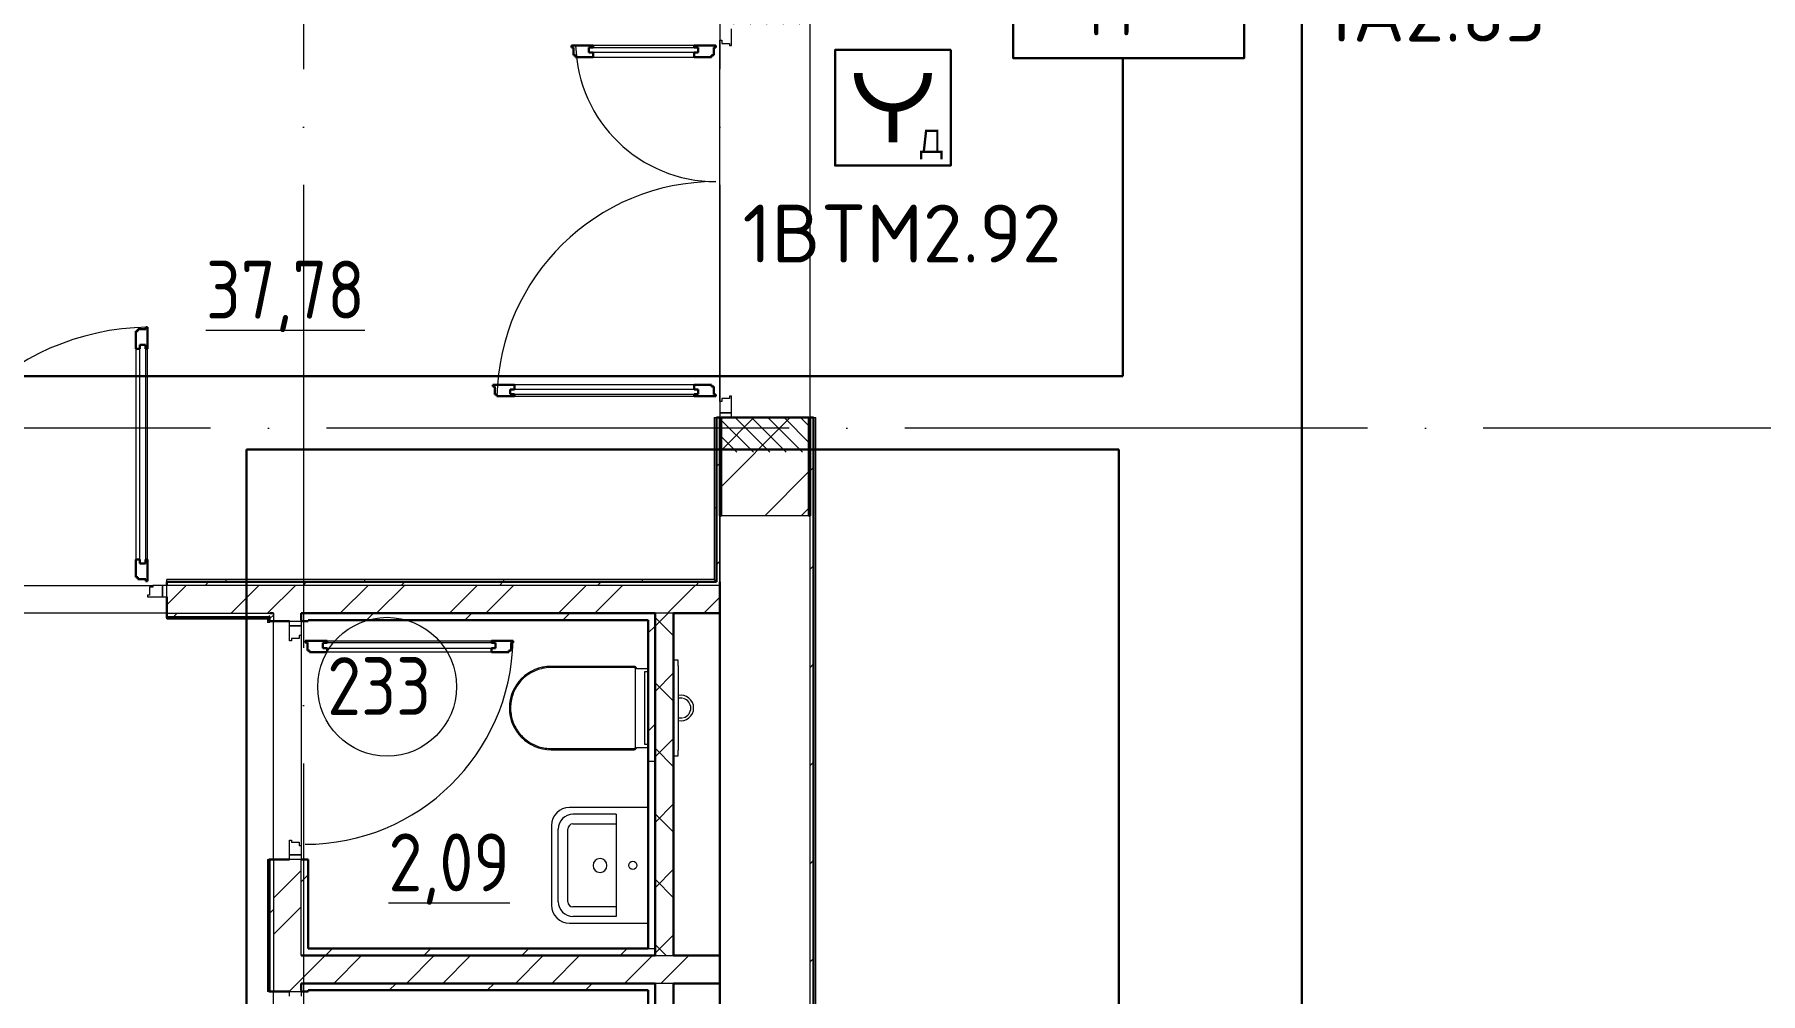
# Model space of a CAD drawing. Header units: millimetres. Extents: x -1073752 to 1436911, y -1379358 to 94781.
# Drawn here: x -1024216 to -1016756, y -987499 to -983355 of the extents above; entities that cross this region are included whole.
import ezdxf
from ezdxf.enums import TextEntityAlignment as Align

# ---------------------------------------------------------------- set-up
doc = ezdxf.new("R2010")
doc.units = ezdxf.units.MM
doc.set_wipeout_variables(frame=1)
doc.linetypes.add('ADSK_Линия сетки', pattern=[25, 20, -2.5, 0, -2.5])
doc.linetypes.add('ADSK_Штриховая_ш2 п1_5', pattern=[4.5, 3, -1.5])
for name, color, linetype, lineweight in [('RC-Дымоудаление', 1, 'Continuous', 30), ('Двери', 252, 'Continuous', 9), ('лс', 5, 'Continuous', 30), ('Марки помещений', 7, 'Continuous', 20), ('Обобщенные модели', 252, 'Continuous', 18), ('Ограждение', 252, 'Continuous', 9), ('Оси', 252, 'Continuous', 9), ('Сантехника', 252, 'Continuous', 9), ('Стены внутренние', 7, 'Continuous', 18), ('Стены наружные', 7, 'Continuous', 18), ('Стены штриховка', 7, 'Continuous', 9)]:
    doc.layers.add(name, color=color, linetype=linetype, lineweight=lineweight)
doc.layers.add('RC-Позиционные_обозначения', color=7, linetype='Continuous')
doc.layers.add('Двери открывание', color=7, linetype='Continuous', lineweight=9, true_color=0xc0c0c0)
doc.styles.add('GOST Common_2', font='', dxfattribs={"width": 0.9, "height": 250})
doc.styles.add('ISOCPEUR', font='isocpeur.ttf', dxfattribs={"height": 250})
doc.styles.add('RubezhCAD', font='isocpeur.ttf')
doc.styles.get("Standard").update_dxf_attribs({"font": 'arial.ttf'})
doc.styles.get('GOST Common_2').set_extended_font_data('GOST type B')
pattern_1 = [(0, (134012, 1600.5), (0, 600), []), (90, (134012, 1600.5), (-600, 4e-14), [])]

# ---------------------------------------------------------------- blocks, each defined once
blk = doc.blocks.new('2 этаж')
at = {"layer": 'Двери', "lineweight": 18, "true_color": 0x636466}
h = blk.add_hatch(dxfattribs=at)
h.set_pattern_fill('FP_2', color=251, angle=90, style=0, pattern_type=2)
h.set_pattern_definition([(135, (137721.006, 23430.747), (-35.3553, -35.3553), [])])
h.paths.add_polyline_path([(137526, 22555.7), (137916, 22555.7), (137916, 22705.7), (137526, 22705.7), (137526, 22646)])
h.paths.add_polyline_path([(137526, 24405.7), (137916, 24405.7), (137916, 24555.7), (137526, 24555.7)])
at = {"layer": 'Ограждение', "true_color": 0x636466}
h = blk.add_hatch(dxfattribs=at)
h.set_pattern_fill('FP_14', color=251, style=0, pattern_type=2)
h.set_pattern_definition(pattern_1)
h.paths.add_polyline_path([(137511, 21995.7), (137511, 22705.7), (137501, 22705.7), (137501, 22005.7)])
h = blk.add_hatch(dxfattribs=at)
h.set_pattern_fill('FP_14', color=251, style=0, pattern_type=2)
h.set_pattern_definition(pattern_1)
h.paths.add_polyline_path([(137138.6, 21995.7), (137511, 21995.7), (137501, 22005.7), (135136, 22005.7), (135136, 21995.7), (136791.3, 21995.7)])
at = {"layer": 'Двери', "color": 251, "true_color": 0x636466}
for p, q in [((137526, 24385.7), (137526, 24336.7)), ((137526, 24336.7), (137534, 24336.7)), ((137534, 24336.7), (137534, 24322.7)), ((137534, 24322.7), (137568, 24322.7)), ((137568, 24322.7), (137568, 24313.7)), ((137576, 24313.7), (137576, 24385.7)), ((136960, 24304.7), (137432, 24304.7)), ((136960, 24283.7), (136960, 24304.7)), ((137432, 24283.7), (136960, 24283.7)), ((137414, 24313.7), (136978, 24313.7)), ((136978, 24263.7), (137414, 24263.7)), ((137432, 24304.7), (137432, 24283.7)), ((137568, 24313.7), (137576, 24313.7)), ((135002, 23002.7), (135002, 22092.7)), ((135019, 22074.7), (135019, 23020.7)), ((135019, 23020.7), (135043, 23020.7)), ((135043, 23020.7), (135043, 22074.7)), ((135052, 22092.7), (135052, 23002.7)), ((137432, 22827.7), (136620, 22827.7)), ((136620, 22827.7), (136620, 22806.7)), ((137414, 22847.7), (136638, 22847.7)), ((137432, 22806.7), (137432, 22827.7)), ((136620, 22806.7), (137432, 22806.7)), ((136638, 22797.7), (137414, 22797.7)), ((137526, 22774.7), (137526, 22725.7)), ((137534, 22774.7), (137526, 22774.7)), ((137568, 22788.7), (137534, 22788.7)), ((137534, 22788.7), (137534, 22774.7)), ((137576, 22797.7), (137568, 22797.7)), ((137568, 22797.7), (137568, 22788.7)), ((137576, 22725.7), (137576, 22797.7)), ((137576, 22725.7), (137526, 22725.7)), ((137526, 22725.7), (137526, 22705.7)), ((137526, 22725.7), (137576, 22725.7)), ((137526, 22705.7), (137576, 22705.7)), ((137576, 22705.7), (137576, 22725.7)), ((135043, 22074.7), (135019, 22074.7)), ((135061, 21938.7), (135052, 21938.7)), ((135052, 21938.7), (135052, 21930.7)), ((135075, 21972.7), (135061, 21972.7)), ((135061, 21972.7), (135061, 21938.7)), ((135075, 21980.7), (135075, 21972.7)), ((135116, 21980.7), (135075, 21980.7)), ((135136, 21980.7), (135116, 21980.7)), ((135116, 21980.7), (135116, 21930.7)), ((135116, 21930.7), (135116, 21980.7)), ((135136, 21930.7), (135136, 21980.7)), ((135052, 21930.7), (135116, 21930.7)), ((135116, 21930.7), (135136, 21930.7)), ((135666, 21805.7), (135666, 21825.7)), ((135666, 21825.7), (135716, 21825.7)), ((135716, 21805.7), (135666, 21805.7)), ((135666, 21805.7), (135716, 21805.7)), ((135666, 21741.7), (135666, 21805.7)), ((135716, 21825.7), (135716, 21805.7)), ((135716, 21805.7), (135716, 21764.7)), ((135674, 21741.7), (135666, 21741.7)), ((135674, 21750.7), (135674, 21741.7)), ((135708, 21750.7), (135674, 21750.7)), ((135708, 21764.7), (135708, 21750.7)), ((135716, 21764.7), (135708, 21764.7)), ((135810, 21732.7), (135810, 21708.7)), ((136556, 21732.7), (135810, 21732.7)), ((135810, 21708.7), (136556, 21708.7)), ((135828, 21741.7), (136538, 21741.7)), ((136556, 21708.7), (136556, 21732.7)), ((136538, 21691.7), (135828, 21691.7)), ((135666, 20879.7), (135674, 20879.7)), ((135666, 20815.7), (135666, 20879.7)), ((135666, 20815.7), (135716, 20815.7)), ((135666, 20795.7), (135666, 20815.7)), ((135716, 20815.7), (135666, 20815.7)), ((135674, 20879.7), (135674, 20870.7)), ((135674, 20870.7), (135708, 20870.7)), ((135708, 20870.7), (135708, 20856.7)), ((135708, 20856.7), (135716, 20856.7)), ((135716, 20856.7), (135716, 20815.7)), ((135716, 20815.7), (135716, 20795.7)), ((135716, 20795.7), (135666, 20795.7)), ((135666, 20205.7), (135666, 20225.7)), ((135666, 20225.7), (135716, 20225.7)), ((135716, 20225.7), (135716, 20205.7))]:
    blk.add_line(p, q, dxfattribs=at)
at = {"layer": 'Двери', "color": 251, "lineweight": 30, "true_color": 0x636466}
for p, q in [((136978, 24313.7), (136884, 24313.7)), ((136884, 24313.7), (136884, 24305.7)), ((136884, 24305.7), (136893, 24305.7)), ((136893, 24305.7), (136893, 24271.7)), ((136893, 24271.7), (136902, 24271.7)), ((136902, 24271.7), (136902, 24263.7)), ((136902, 24263.7), (136978, 24263.7)), ((136960, 24304.7), (136978, 24304.7)), ((136960, 24283.7), (136960, 24304.7)), ((136978, 24283.7), (136960, 24283.7)), ((136978, 24304.7), (136978, 24313.7)), ((136978, 24263.7), (136978, 24283.7)), ((137508, 24313.7), (137414, 24313.7)), ((137414, 24304.7), (137414, 24313.7)), ((137432, 24304.7), (137414, 24304.7)), ((137414, 24283.7), (137432, 24283.7)), ((137414, 24263.7), (137414, 24283.7)), ((137414, 24263.7), (137490, 24263.7)), ((137432, 24283.7), (137432, 24304.7)), ((137490, 24263.7), (137490, 24271.7)), ((137490, 24271.7), (137499, 24271.7)), ((137499, 24271.7), (137499, 24305.7)), ((137499, 24305.7), (137508, 24305.7)), ((137508, 24305.7), (137508, 24313.7)), ((135010, 23078.7), (135002, 23078.7)), ((135002, 23078.7), (135002, 23002.7)), ((135044, 23087.7), (135010, 23087.7)), ((135010, 23087.7), (135010, 23078.7)), ((135052, 23096.7), (135044, 23096.7)), ((135044, 23096.7), (135044, 23087.7)), ((135052, 23002.7), (135052, 23096.7)), ((135002, 23002.7), (135019, 23002.7)), ((135019, 23002.7), (135019, 23020.7)), ((135019, 23020.7), (135043, 23020.7)), ((135043, 23020.7), (135043, 23002.7)), ((135043, 23002.7), (135052, 23002.7)), ((136638, 22847.7), (136544, 22847.7)), ((136544, 22847.7), (136544, 22839.7)), ((136544, 22839.7), (136553, 22839.7)), ((136553, 22839.7), (136553, 22805.7)), ((136638, 22827.7), (136620, 22827.7)), ((136620, 22827.7), (136620, 22806.7)), ((136638, 22847.7), (136638, 22827.7)), ((137490, 22847.7), (137414, 22847.7)), ((137414, 22847.7), (137414, 22827.7)), ((137414, 22827.7), (137432, 22827.7)), ((137432, 22827.7), (137432, 22806.7)), ((137490, 22839.7), (137490, 22847.7)), ((137499, 22839.7), (137490, 22839.7)), ((137499, 22805.7), (137499, 22839.7)), ((136553, 22805.7), (136562, 22805.7)), ((136562, 22805.7), (136562, 22797.7)), ((136562, 22797.7), (136638, 22797.7)), ((136620, 22806.7), (136638, 22806.7)), ((136638, 22806.7), (136638, 22797.7)), ((137414, 22806.7), (137414, 22797.7)), ((137432, 22806.7), (137414, 22806.7)), ((137414, 22797.7), (137508, 22797.7)), ((137508, 22805.7), (137499, 22805.7)), ((137508, 22797.7), (137508, 22805.7)), ((135002, 22092.7), (135002, 22016.7)), ((135002, 22092.7), (135019, 22092.7)), ((135019, 22092.7), (135019, 22074.7)), ((135043, 22092.7), (135052, 22092.7)), ((135043, 22074.7), (135043, 22092.7)), ((135052, 21998.7), (135052, 22092.7)), ((135002, 22016.7), (135010, 22016.7)), ((135010, 22016.7), (135010, 22007.7)), ((135010, 22007.7), (135044, 22007.7)), ((135019, 22074.7), (135043, 22074.7)), ((135044, 22007.7), (135044, 21998.7)), ((135044, 21998.7), (135052, 21998.7)), ((135734, 21741.7), (135828, 21741.7)), ((135734, 21733.7), (135734, 21741.7)), ((135743, 21733.7), (135734, 21733.7)), ((135743, 21699.7), (135743, 21733.7)), ((135810, 21732.7), (135828, 21732.7)), ((135810, 21708.7), (135810, 21732.7)), ((135828, 21708.7), (135810, 21708.7)), ((135828, 21732.7), (135828, 21741.7)), ((135828, 21691.7), (135828, 21708.7)), ((136538, 21741.7), (136632, 21741.7)), ((136538, 21732.7), (136538, 21741.7)), ((136556, 21732.7), (136538, 21732.7)), ((136538, 21708.7), (136556, 21708.7)), ((136538, 21691.7), (136538, 21708.7)), ((136556, 21708.7), (136556, 21732.7)), ((136623, 21733.7), (136623, 21699.7)), ((136632, 21733.7), (136623, 21733.7)), ((136632, 21741.7), (136632, 21733.7)), ((135752, 21699.7), (135743, 21699.7)), ((135752, 21691.7), (135752, 21699.7)), ((135828, 21691.7), (135752, 21691.7)), ((136614, 21691.7), (136538, 21691.7)), ((136614, 21699.7), (136614, 21691.7)), ((136623, 21699.7), (136614, 21699.7))]:
    blk.add_line(p, q, dxfattribs=at)
at = {"layer": 'Двери', "color": 251, "linetype": 'ADSK_Штриховая_ш2 п1_5', "true_color": 0x636466}
for p, q in [((137916, 22705.7), (137526, 22705.7)), ((137526, 22705.7), (137526, 22555.7)), ((137916, 22555.7), (137916, 22705.7))]:
    blk.add_line(p, q, dxfattribs=at)
at = {"layer": 'Двери открывание', "color": 251, "true_color": 0x636466}
for centre, radius, start, end in [((137508, 24331.7), 606, 181.70211, 270), ((137508, 22779.7), 946, 90, 178.90974), ((135070, 21998.7), 1098, 90.93932, 180), ((135734, 21759.7), 898, 270, 358.85146)]:
    blk.add_arc(centre, radius, start, end, dxfattribs=at)
at = {"layer": 'Марки помещений', "color": 251, "true_color": 0x636466}
blk.add_circle((136087.4, 21542.7), 300, dxfattribs=at)
at = {"layer": 'Обобщенные модели', "color": 251, "true_color": 0x636466}
for p, q in [((137216, 21020.8), (136876, 21020.8)), ((137078, 20991.3), (136890.9, 20991.3)), ((137078, 20991.3), (137078, 20550.2)), ((136798, 20942.8), (136798, 20770.6)), ((136827.3, 20613.7), (136827.3, 20927.8)), ((136868.6, 20613.7), (136868.6, 20927.8)), ((136890.9, 20950), (137078, 20950)), ((136798, 20770.6), (136798, 20598.7)), ((137078, 20591.5), (136890.9, 20591.5)), ((136876, 20520.7), (137216, 20520.7)), ((137078, 20550.2), (136890.9, 20550.2))]:
    blk.add_line(p, q, dxfattribs=at)
blk.add_circle((137149.7, 20770.7), 17.5, dxfattribs=at)
for centre, radius, start, end in [((136876, 20942.8), 78, 90, 180), ((136890.9, 20927.8), 63.6, 90, 180), ((136890.9, 20927.8), 22.3, 90, 180), ((137007.8, 20770.3), 30, 90, 270), ((137007.8, 20770.3), 30, 270, 90), ((136876, 20598.7), 78, 180, 270), ((136890.9, 20613.7), 63.6, 180, 270), ((136890.9, 20613.7), 22.3, 180, 270)]:
    blk.add_arc(centre, radius, start, end, dxfattribs=at)
at = {"layer": 'Ограждение', "color": 251, "true_color": 0x636466}
for p, q in [((137501, 22705.7), (137511, 22705.7)), ((137501, 22705.7), (137501, 22005.7)), ((137931, 22705.7), (137941, 22705.7)), ((137941, 19410.7), (137941, 22705.7)), ((135136, 21995.7), (135136, 22005.7)), ((137501, 22005.7), (135136, 22005.7)), ((137501, 22005.7), (137511, 21995.7)), ((135136, 21835.7), (135136, 21840.7)), ((135136, 21835.7), (135571, 21835.7)), ((135571, 21835.7), (135576, 21840.7)), ((135571, 21835.7), (135571, 21820.7)), ((135581, 21820.7), (135571, 21820.7)), ((135581, 21820.7), (135581, 21825.7)), ((135571, 20795.7), (135576, 20795.7)), ((135571, 20795.7), (135571, 20225.7)), ((135576, 20225.7), (135571, 20225.7))]:
    blk.add_line(p, q, dxfattribs=at)
at = {"layer": 'Оси', "color": 251, "linetype": 'ADSK_Линия сетки', "ltscale": 100, "true_color": 0x636466}
for p, q in [((135726, 33711.4), (135726, -32265.4)), ((137526, 33711.4), (137526, -32265.4)), ((165326, 22660.7), (93565.9, 22660.7))]:
    blk.add_line(p, q, dxfattribs=at)
at = {"layer": 'Сантехника', "color": 251, "lineweight": 9, "true_color": 0x636466}
for p, q in [((137346, 21657.5), (137326, 21657.5)), ((137346, 21632.5), (137346, 21657.5)), ((137346, 21632.5), (137346, 21269)), ((137346, 21244), (137346, 21269)), ((137326, 21244), (137346, 21244))]:
    blk.add_line(p, q, dxfattribs=at)
at = {"layer": 'Сантехника', "color": 251, "true_color": 0x636466}
for p, q in [((137156, 21630.7), (136796, 21630.7)), ((137156, 21625.7), (136796, 21625.7)), ((137161, 21280.7), (137161, 21620.7)), ((137216, 21620.7), (137166, 21620.7)), ((137201, 21292.5), (137201, 21609)), ((137201, 21609), (137216, 21609)), ((136796, 21275.7), (137156, 21275.7)), ((136796, 21270.7), (137156, 21270.7)), ((137166, 21280.7), (137216, 21280.7)), ((137216, 21292.5), (137201, 21292.5))]:
    blk.add_line(p, q, dxfattribs=at)
at = {"layer": 'Сантехника', "color": 251, "true_color": 0x636466, "flags": 128}
for points in [[(136796, 21625.7), (136789, 21625.6), (136782, 21625.2), (136775.1, 21624.5), (136768.1, 21623.5), (136761.2, 21622.3), (136754.4, 21620.7), (136747.6, 21618.9), (136741, 21616.9), (136734.4, 21614.5), (136727.9, 21611.9), (136721.5, 21609.1), (136715.2, 21606), (136709.1, 21602.6), (136703, 21599), (136697.2, 21595.2), (136691.5, 21591.1), (136686, 21586.8), (136680.6, 21582.3), (136675.4, 21577.6), (136670.5, 21572.7), (136665.7, 21567.6), (136661.1, 21562.2), (136656.8, 21556.8), (136652.6, 21551.1), (136648.7, 21545.3), (136645.1, 21539.3), (136641.7, 21533.2), (136638.5, 21527), (136635.6, 21520.6), (136632.9, 21514.2), (136630.5, 21507.6), (136628.4, 21500.9), (136626.5, 21494.2), (136624.9, 21487.4), (136623.6, 21480.5), (136622.5, 21473.6), (136621.7, 21466.6), (136621.2, 21459.6), (136621, 21452.6), (136621.1, 21445.6), (136621.4, 21438.6), (136622, 21431.7), (136623, 21424.7), (136624.1, 21417.8), (136625.6, 21411), (136627.3, 21404.2), (136629.3, 21397.5), (136631.6, 21390.9), (136634.1, 21384.3), (136636.9, 21377.9), (136639.9, 21371.6), (136643.2, 21365.4), (136646.7, 21359.4), (136650.5, 21353.5), (136654.5, 21347.8), (136658.8, 21342.2), (136663.2, 21336.8), (136667.9, 21331.6), (136672.7, 21326.5), (136677.8, 21321.7), (136683.1, 21317.1), (136688.5, 21312.7), (136694.1, 21308.5), (136699.9, 21304.5), (136705.8, 21300.8), (136711.9, 21297.3), (136718.1, 21294.1), (136724.4, 21291.1), (136730.8, 21288.3), (136737.4, 21285.9), (136744, 21283.6), (136750.7, 21281.7), (136757.5, 21280), (136764.4, 21278.6), (136771.3, 21277.5), (136778.3, 21276.6), (136785.2, 21276.1), (136792.2, 21275.8), (136796, 21275.7)], [(137161, 21620.7), (137161, 21620.9), (137161, 21621.1), (137161, 21621.3), (137160.9, 21621.5), (137160.9, 21621.7), (137160.9, 21621.9), (137160.8, 21622.1), (137160.8, 21622.3), (137160.7, 21622.5), (137160.6, 21622.7), (137160.5, 21622.9), (137160.4, 21623.1), (137160.3, 21623.2), (137160.2, 21623.4), (137160.1, 21623.6), (137160, 21623.7), (137159.9, 21623.9), (137159.8, 21624), (137159.6, 21624.2), (137159.5, 21624.3), (137159.3, 21624.5), (137159.2, 21624.6), (137159, 21624.7), (137158.9, 21624.8), (137158.7, 21625), (137158.5, 21625.1), (137158.4, 21625.2), (137158.2, 21625.2), (137158, 21625.3), (137157.8, 21625.4), (137157.6, 21625.5), (137157.4, 21625.5), (137157.2, 21625.6), (137157.1, 21625.6), (137156.9, 21625.7), (137156.7, 21625.7), (137156.5, 21625.7), (137156.3, 21625.7), (137156.1, 21625.7), (137156, 21625.7)], [(137156, 21275.7), (137156.2, 21275.8), (137156.4, 21275.8), (137156.6, 21275.8), (137156.8, 21275.8), (137157, 21275.8), (137157.2, 21275.9), (137157.4, 21275.9), (137157.6, 21276), (137157.8, 21276.1), (137158, 21276.1), (137158.1, 21276.2), (137158.3, 21276.3), (137158.5, 21276.4), (137158.7, 21276.5), (137158.8, 21276.6), (137159, 21276.7), (137159.2, 21276.9), (137159.3, 21277), (137159.5, 21277.1), (137159.6, 21277.3), (137159.7, 21277.4), (137159.9, 21277.6), (137160, 21277.7), (137160.1, 21277.9), (137160.2, 21278), (137160.3, 21278.2), (137160.4, 21278.4), (137160.5, 21278.6), (137160.6, 21278.8), (137160.7, 21278.9), (137160.7, 21279.1), (137160.8, 21279.3), (137160.8, 21279.5), (137160.9, 21279.7), (137160.9, 21279.9), (137161, 21280.1), (137161, 21280.3), (137161, 21280.5), (137161, 21280.7), (137161, 21280.7)]]:
    blk.add_lwpolyline(points, dxfattribs=at)
at = {"layer": 'Сантехника', "color": 251, "lineweight": 9, "true_color": 0x636466, "flags": 128}
for points in [[(137357.5, 21493.4), (137357.4, 21493.4), (137357.3, 21493.4), (137357.1, 21493.4), (137356.9, 21493.4), (137356.6, 21493.4), (137356.2, 21493.4), (137355.7, 21493.4), (137355.2, 21493.4), (137354.6, 21493.4), (137353.9, 21493.4), (137353.2, 21493.4), (137352.4, 21493.4), (137351.5, 21493.4), (137350.6, 21493.4), (137349.6, 21493.4), (137348.5, 21493.4), (137347.4, 21493.4), (137346.3, 21493.4)], [(137347.1, 21408), (137348.3, 21408), (137349.3, 21408), (137350.3, 21408), (137351.3, 21408), (137352.1, 21408), (137353, 21408), (137353.7, 21408), (137354.4, 21408), (137355, 21408), (137355.6, 21408), (137356, 21408), (137356.5, 21408), (137356.8, 21408), (137357.1, 21408), (137357.3, 21408), (137357.4, 21408), (137357.5, 21408), (137357.5, 21408)]]:
    blk.add_lwpolyline(points, dxfattribs=at)
at = {"layer": 'Сантехника', "color": 251, "true_color": 0x636466}
for centre, radius, start, end in [((136796, 21450.7), 180, 90, 270), ((136796, 21450.7), 175, 90, 90.90776), ((136796, 21450.7), 175, 90, 90.90776), ((137156, 21620.7), 10, 0, 90), ((137156, 21620.7), 5, 60, 90), ((137156, 21620.7), 5, 60, 90), ((137156, 21620.7), 5, 60, 75), ((137156, 21620.7), 5, 0, 30), ((137156, 21620.7), 5, 0, 30), ((137156, 21620.7), 5, 0, 30), ((136796, 21450.7), 175, 269.09224, 270), ((136796, 21450.7), 175, 269.09224, 270), ((137156, 21280.7), 10, 270, 0), ((137156, 21280.7), 5, 270, 300), ((137156, 21280.7), 5, 270, 300), ((137156, 21280.7), 5, 285, 300), ((137156, 21280.7), 5, 330, 0), ((137156, 21280.7), 5, 330, 0), ((137156, 21280.7), 5, 330, 0)]:
    blk.add_arc(centre, radius, start, end, dxfattribs=at)
at = {"layer": 'Сантехника', "color": 251, "lineweight": 9, "true_color": 0x636466}
for radius, start, end in [(55, 0, 102.02581), (42.7, 80.50138, 92.43329), (42.7, 87.46619, 90), (42.7, 0, 75), (55, 257.97419, 0), (42.7, 285, 0), (42.7, 265.80244, 267.75826), (42.7, 270, 279.13011), (42.7, 270, 272.08277)]:
    blk.add_arc((137357.5, 21450.7), radius, start, end, dxfattribs=at)
at = {"layer": 'Стены внутренние', "color": 251, "true_color": 0x636466}
for p, q in [((137916, 19400.7), (137916, 24405.7)), ((137526, 22774.7), (137526, 24336.7)), ((137526, 21995.7), (137526, 22280.7)), ((137911, 22280.7), (137531, 22280.7))]:
    blk.add_line(p, q, dxfattribs=at)
at = {"layer": 'Стены внутренние', "color": 251, "lineweight": 30, "true_color": 0x636466}
for p, q in [((137531, 22280.7), (137526, 22280.7)), ((137916, 22280.7), (137911, 22280.7)), ((137526, 20380.7), (137526, 21860.7)), ((137526, 18770.7), (137526, 20260.7))]:
    blk.add_line(p, q, dxfattribs=at)
at = {"layer": 'Стены наружные', "color": 251, "lineweight": 30, "true_color": 0x636466}
for p, q in [((137511, 21995.7), (137511, 22705.7)), ((137511, 22705.7), (137526, 22705.7)), ((137526, 22280.7), (137526, 22705.7)), ((137531, 22705.7), (137531, 22280.7)), ((137911, 22705.7), (137531, 22705.7)), ((137911, 22705.7), (137911, 22280.7)), ((137916, 22705.7), (137916, 22280.7)), ((137916, 22705.7), (137931, 22705.7)), ((137931, 19400.7), (137931, 22705.7)), ((137511, 21995.7), (135136, 21995.7)), ((135136, 21995.7), (135136, 21980.7)), ((137526, 21995.7), (137526, 21860.7)), ((135136, 21930.7), (135136, 21840.7)), ((135596, 21860.7), (135581, 21860.7)), ((137246, 21860.7), (135716, 21860.7)), ((135716, 21860.7), (135716, 21830.7)), ((137246, 21860.7), (137246, 20380.7)), ((137526, 21860.7), (137326, 21860.7)), ((137326, 21860.7), (137326, 20380.7)), ((135136, 21840.7), (135576, 21840.7)), ((135576, 21845.7), (135581, 21845.7)), ((135576, 21840.7), (135576, 21825.7)), ((135576, 21825.7), (135666, 21825.7)), ((135746, 21825.7), (135716, 21825.7)), ((137216, 21830.7), (135746, 21830.7)), ((135746, 21825.7), (135746, 21830.7)), ((137216, 20410.7), (137216, 21830.7)), ((135576, 20795.7), (135666, 20795.7)), ((135576, 20795.7), (135576, 20225.7)), ((135746, 20795.7), (135716, 20795.7)), ((135746, 20410.7), (135746, 20795.7)), ((137246, 20380.7), (135716, 20380.7)), ((135746, 20410.7), (137216, 20410.7)), ((137526, 20380.7), (137326, 20380.7)), ((137526, 20260.7), (137526, 20380.7)), ((135576, 20225.7), (135666, 20225.7)), ((135716, 20230.7), (135716, 20260.7)), ((137246, 20260.7), (135716, 20260.7)), ((135746, 20225.7), (135716, 20225.7)), ((137216, 20230.7), (135746, 20230.7)), ((135746, 20225.7), (135746, 20230.7)), ((137216, 18800.7), (137216, 20230.7)), ((137246, 18770.7), (137246, 20260.7)), ((137526, 20260.7), (137326, 20260.7)), ((137326, 20260.7), (137326, 18770.7))]:
    blk.add_line(p, q, dxfattribs=at)
at = {"layer": 'Стены наружные', "color": 251, "linetype": 'Continuous', "lineweight": 9, "true_color": 0x636466}
for p, q in [((137531, 22563.6), (137673.1, 22705.7)), ((137531, 22406.5), (137830.3, 22705.7)), ((137511, 22494.3), (137526, 22509.3)), ((137719.6, 22280.7), (137911, 22472.2)), ((137916, 22475.1), (137931, 22490.1)), ((137876.7, 22280.7), (137911, 22315)), ((137511, 22070.1), (137526, 22085.1)), ((137916, 22050.8), (137931, 22065.8)), ((135136, 21897.3), (135219.4, 21980.7)), ((135300.4, 21980.7), (135315.4, 21995.7)), ((135413.7, 21860.7), (135533.7, 21980.7)), ((135570.9, 21860.7), (135690.9, 21980.7)), ((135724.6, 21980.7), (135739.6, 21995.7)), ((135885.2, 21860.7), (136005.2, 21980.7)), ((136042.3, 21860.7), (136162.3, 21980.7)), ((136148.9, 21980.7), (136163.9, 21995.7)), ((136356.6, 21860.7), (136476.6, 21980.7)), ((136513.8, 21860.7), (136633.8, 21980.7)), ((136573.2, 21980.7), (136588.2, 21995.7)), ((136828.1, 21860.7), (136948.1, 21980.7)), ((136985.3, 21860.7), (137105.3, 21980.7)), ((136997.4, 21980.7), (137012.4, 21995.7)), ((137299.6, 21860.7), (137419.6, 21980.7)), ((137421.7, 21980.7), (137436.7, 21995.7)), ((135165.4, 21845.7), (135180.4, 21860.7)), ((135998.9, 21830.7), (136028.9, 21860.7)), ((136423.2, 21830.7), (136453.2, 21860.7)), ((136847.4, 21830.7), (136877.4, 21860.7)), ((137246, 21805.1), (137301.7, 21860.7)), ((137456.7, 21860.7), (137526, 21930)), ((135160.4, 21840.7), (135165.4, 21845.7)), ((135231.1, 21840.7), (135236.1, 21845.7)), ((135301.8, 21840.7), (135306.8, 21845.7)), ((135372.5, 21840.7), (135377.5, 21845.7)), ((135443.2, 21840.7), (135448.2, 21845.7)), ((135513.9, 21840.7), (135518.9, 21845.7)), ((135576, 21832.1), (135581, 21837.1)), ((135581, 21837.1), (135596, 21852.1)), ((137216, 21775.1), (137246, 21805.1)), ((137326, 21762.4), (137246, 21842.4)), ((137916, 21626.5), (137931, 21641.5)), ((137246, 21522.2), (137326, 21602.2)), ((137326, 21479.6), (137246, 21559.6)), ((137216, 21350.8), (137246, 21380.8)), ((137246, 21239.4), (137326, 21319.4)), ((137326, 21196.7), (137246, 21276.7)), ((137916, 21202.3), (137931, 21217.3)), ((137246, 20956.5), (137326, 21036.5)), ((137326, 20913.9), (137246, 20993.9)), ((135576, 20771.5), (135581, 20776.5)), ((135596, 20628.6), (135716, 20748.6)), ((137246, 20673.7), (137326, 20753.7)), ((137916, 20778), (137931, 20793)), ((135576, 20700.7), (135581, 20705.7)), ((135716, 20699.3), (135746, 20729.3)), ((137326, 20631), (137246, 20711)), ((135576, 20630), (135581, 20635)), ((135596, 20471.5), (135716, 20591.5)), ((135576, 20559.3), (135581, 20564.3)), ((135581, 20564.3), (135596, 20579.3)), ((135576, 20488.6), (135581, 20493.6)), ((137246, 20390.8), (137326, 20470.8)), ((135576, 20417.9), (135581, 20422.9)), ((135716, 20277.2), (135819.6, 20380.7)), ((135821.7, 20380.7), (135851.7, 20410.7)), ((135856.7, 20260.7), (135976.7, 20380.7)), ((136171, 20260.7), (136291, 20380.7)), ((136246, 20380.7), (136276, 20410.7)), ((136328.2, 20260.7), (136448.2, 20380.7)), ((136642.5, 20260.7), (136762.5, 20380.7)), ((136670.2, 20380.7), (136700.2, 20410.7)), ((136799.6, 20260.7), (136919.6, 20380.7)), ((137094.5, 20380.7), (137124.5, 20410.7)), ((137114, 20260.7), (137234, 20380.7)), ((137293.4, 20380.7), (137246, 20428.2)), ((137271.1, 20260.7), (137391.1, 20380.7)), ((137916, 20353.7), (137931, 20368.7)), ((135576, 20347.2), (135581, 20352.2)), ((135576, 20276.5), (135581, 20281.5)), ((135664.6, 20225.7), (135716, 20277.2)), ((136096, 20230.7), (136126, 20260.7)), ((136520.2, 20230.7), (136550.2, 20260.7)), ((136944.5, 20230.7), (136974.5, 20260.7))]:
    blk.add_line(p, q, dxfattribs=at)
at = {"layer": 'Стены наружные', "color": 251, "true_color": 0x636466}
for p, q in [((133967, 21980.7), (135075, 21980.7)), ((135136, 21860.7), (133906, 21860.7)), ((135596, 20795.7), (135596, 21825.7)), ((135716, 21764.7), (135716, 20856.7)), ((135596, 19195.7), (135596, 20225.7))]:
    blk.add_line(p, q, dxfattribs=at)
at = {"layer": 'Стены штриховка', "color": 251, "true_color": 0x636466}
for p, q in [((137526, 21980.7), (135136, 21980.7)), ((135136, 21860.7), (135581, 21860.7)), ((135596, 21860.7), (135596, 21825.7)), ((137326, 21860.7), (137246, 21860.7)), ((135136, 21845.7), (135576, 21845.7)), ((135581, 21845.7), (135581, 21825.7)), ((135716, 21825.7), (135716, 21830.7)), ((137216, 21220.7), (137246, 21220.7)), ((135581, 20795.7), (135581, 20225.7)), ((135596, 20795.7), (135596, 20225.7)), ((135716, 20380.7), (135716, 20795.7)), ((137216, 20410.7), (137246, 20410.7)), ((137246, 20380.7), (137326, 20380.7)), ((135716, 20225.7), (135716, 20230.7)), ((137326, 20260.7), (137246, 20260.7))]:
    blk.add_line(p, q, dxfattribs=at)
at = {"layer": 'Марки помещений', "color": 251, "true_color": 0x636466, "style": 'GOST Common_2', "width": 0.9}
for s, p in [('%%U37,78', (135304.4, 23133.6)), ('233', (135828.6, 21420.5)), ('%%U2,09', (136093.4, 20658.7))]:
    blk.add_text(s, height=250, dxfattribs=at).set_placement(p)
blk = doc.blocks.new('RC-UGO-UDPD-01')
at = {"layer": 'RC-Дымоудаление', "ltscale": 30}
blk.add_lwpolyline([(2.5, 2.5), (2.5, -2.5), (-2.5, -2.5), (-2.5, 2.5)], close=True, dxfattribs=at)
at = {"layer": 'RC-Дымоудаление'}
blk.add_attdef('PSTN', text='', height=2.5, dxfattribs=at).set_placement((1.287, 2.233), align=Align.BOTTOM_LEFT)
blk.add_wipeout([(2.5, 2.5), (2.5, -2.5), (-2.5, -2.5), (-2.5, 2.5)]).dxf.layer = 'RC-Дымоудаление'
for p, q in [((-2.5, 2.5), (-2.5, -2.5)), ((2.5, 2.5), (-2.5, 2.5)), ((2.5, -2.5), (2.5, 2.5)), ((-2.5, -2.5), (2.5, -2.5))]:
    blk.add_line(p, q, dxfattribs=at)
at = {"layer": 'RC-Дымоудаление', "ltscale": 30, "const_width": 0.375}
blk.add_lwpolyline([(-1.5, 1.5, 1), (1.5, 1.5, 1)], format="xyb", dxfattribs=at)
blk.add_lwpolyline([(0, 0), (0, -1.5)], dxfattribs=at)
at = {"layer": 'RC-Дымоудаление', "const_width": 0.1}
for points in [[(1.92, -1.912), (1.92, -1.006), (1.434, -1.006), (1.332, -1.912)], [(1.22, -2.229), (1.22, -1.912), (2.096, -1.912), (2.096, -2.229)]]:
    blk.add_lwpolyline(points, dxfattribs=at)
blk = doc.blocks.new('RC-UGO-MDU-01')
at = {"layer": 'RC-Дымоудаление'}
blk.add_point((0, 0), dxfattribs=at)
blk.add_attdef('PSTN', text='', height=2.5, dxfattribs=at).set_placement((5.821, 2.37), align=Align.BOTTOM_CENTER)
blk.add_wipeout([(4.998, 2.498), (4.998, -2.498), (-4.998, -2.498), (-4.998, 2.498)]).dxf.layer = 'RC-Дымоудаление'
blk.add_wipeout([(-4.998, -2.498), (-4.998, 2.498), (4.998, 2.498), (4.998, -2.498)]).dxf.layer = 'RC-Дымоудаление'
blk.add_lwpolyline([(-4.998, 2.498), (4.998, 2.498), (4.998, -2.498), (-4.998, -2.498), (-4.998, 2.498)], close=True, dxfattribs=at)
at = {"layer": 'RC-Дымоудаление', "ltscale": 100, "style": 'ISOCPEUR', "width": 0.7}
blk.add_text('МДУ-1', height=2.5, dxfattribs=at).set_placement((0, 0), align=Align.MIDDLE)

msp = doc.modelspace()

# ---------------------------------------------------------------- linework, layer by layer
at = {"layer": 'лс', "color": 5}
for p, q in [((-1018738.5, -979989.6), (-1018738.5, -989052.9)), ((-1019511.1, -983457.2), (-1019511.1, -984831.6)), ((-1025715.6, -984831.6), (-1019511.1, -984831.6)), ((-1023300.1, -993795.7), (-1023300.1, -985149.3)), ((-1019529.5, -985149.3), (-1023300.1, -985149.3)), ((-1019529.5, -988191.9), (-1019529.5, -985149.3))]:
    msp.add_line(p, q, dxfattribs=at)

# ---------------------------------------------------------------- block references
msp.add_blockref('2 этаж', (-1158779.2, -1007716.5))

# ---------------------------------------------------------------- next in the draw order: block references
at = {"layer": 'RC-Дымоудаление', "color": 4, "linetype": 'Continuous', "lineweight": 40, "ltscale": 15}
ref = msp.add_blockref('RC-UGO-UDPD-01', (-1020505.5, -983671.5), dxfattribs=dict(at, xscale=100, yscale=100, zscale=100))
ref.add_attrib('PSTN', '1BTM2.92', dxfattribs={"layer": 'RC-Позиционные_обозначения', "height": 250, "style": 'RubezhCAD'}).set_placement((-1020466.2, -984415.3), align=Align.BOTTOM_CENTER)

# ---------------------------------------------------------------- next in the draw order: block references
ref = msp.add_blockref('RC-UGO-MDU-01', (-1019486.5, -983207.4), dxfattribs=dict(at, xscale=100, yscale=100, zscale=100))
ref.add_attrib('PSTN', '1А2.83', dxfattribs={"layer": 'RC-Позиционные_обозначения', "height": 250, "style": 'RubezhCAD'}).set_placement((-1018163, -983460.9), align=Align.BOTTOM_CENTER)

doc.saveas('drawing.dxf')
